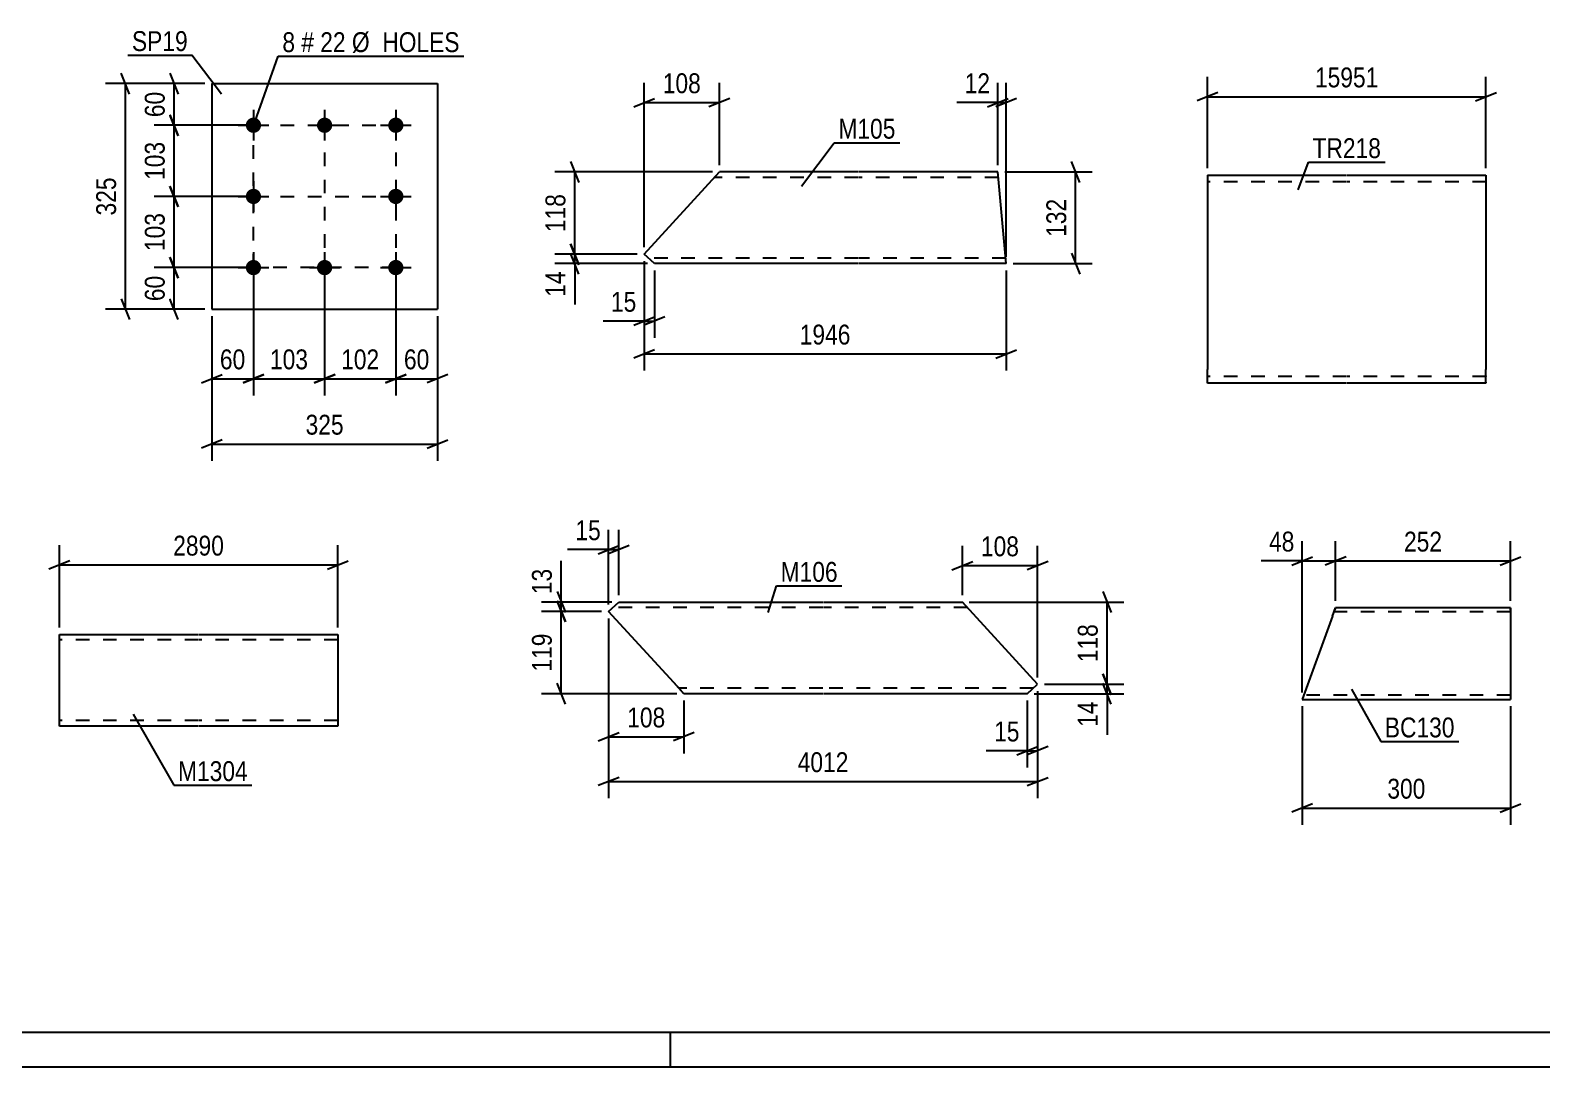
# Model space of a CAD drawing. Header units: millimetres. Extents: x 0 to 841, y 0 to 594.
# Drawn here: x 118.8 to 336.5, y 0 to 149.3 of the extents above; entities that cross this region are included whole.
import ezdxf

# ---------------------------------------------------------------- set-up
doc = ezdxf.new("R2010")
doc.units = ezdxf.units.MM
doc.linetypes.add('DXK_LINE_DOT2', pattern=[3.9198, 1.9599, -1.9599])
doc.styles.add('Arial Narrow', font='ARIALN.TTF', dxfattribs={"height": 0.2})

# ---------------------------------------------------------------- blocks, each defined once
blk = doc.blocks.new('Unknown-122569972-1162')
at = {"color": 5, "linetype": 'Continuous'}
for p, q in [((5, 5), (836, 5)), ((211, 0), (211, 5)), ((0, 0), (841, 0))]:
    blk.add_line(p, q, dxfattribs=at)
blk = doc.blocks.new('Part-122569972-9606 - 9605')
at = {"color": 2, "linetype": 'Continuous'}
for p, q in [((202.1, 65.59), (203.57, 66.94)), ((211.47, 55.34), (202.1, 65.59)), ((203.57, 66.94), (232.94, 66.94)), ((233.04, 66.94), (253.04, 66.94)), ((263.87, 55.09), (253.04, 66.94)), ((212.94, 53.74), (211.47, 55.34)), ((262.39, 53.74), (263.87, 55.09)), ((232.94, 53.74), (212.94, 53.74)), ((262.39, 53.74), (233.04, 53.74))]:
    blk.add_line(p, q, dxfattribs=at)
at = {"color": 7, "linetype": 'DXK_LINE_DOT2'}
for p, q in [((232.94, 66.14), (202.7, 66.14)), ((253.77, 66.14), (233.04, 66.14)), ((211.47, 55.34), (212.82, 53.86)), ((232.94, 54.54), (212.2, 54.54)), ((263.26, 54.54), (233.04, 54.54))]:
    blk.add_line(p, q, dxfattribs=at)
blk = doc.blocks.new('Part-122569972-9599 - 9568')
at = {"color": 2, "linetype": 'Continuous'}
for p, q in [((207.22, 117.03), (218.05, 128.88)), ((238.05, 128.88), (218.05, 128.88)), ((258.15, 128.88), (238.15, 128.88)), ((259.34, 115.68), (258.15, 128.88)), ((208.7, 115.68), (207.22, 117.03)), ((238.05, 115.68), (208.7, 115.68)), ((259.34, 115.68), (238.15, 115.68))]:
    blk.add_line(p, q, dxfattribs=at)
at = {"color": 7, "linetype": 'DXK_LINE_DOT2'}
for p, q in [((238.05, 128.08), (217.32, 128.08)), ((258.23, 128.08), (238.15, 128.08)), ((238.05, 116.48), (207.83, 116.48)), ((259.27, 116.48), (238.15, 116.48)), ((259.27, 116.48), (259.26, 116.54))]:
    blk.add_line(p, q, dxfattribs=at)
blk = doc.blocks.new('Part-122569972-9619 - 9618')
at = {"color": 2, "linetype": 'Continuous'}
for p, q in [((123.02, 49.08), (123.02, 62.28)), ((123.02, 62.28), (143.02, 62.28)), ((143.12, 62.28), (163.12, 62.28)), ((163.12, 62.28), (163.12, 49.08)), ((143.02, 49.08), (123.02, 49.08)), ((163.12, 49.08), (143.12, 49.08))]:
    blk.add_line(p, q, dxfattribs=at)
at = {"color": 7, "linetype": 'DXK_LINE_DOT2'}
for p, q in [((143.02, 61.48), (123.02, 61.48)), ((163.12, 61.48), (143.12, 61.48)), ((143.02, 49.88), (123.02, 49.88)), ((123.02, 49.08), (123.02, 49.2)), ((163.12, 49.88), (143.12, 49.88)), ((163.12, 49.88), (163.12, 49.94))]:
    blk.add_line(p, q, dxfattribs=at)
blk = doc.blocks.new('Part-122569972-9653 - 9652')
at = {"color": 2, "linetype": 'Continuous'}
for p, q in [((144.96, 141.61), (144.96, 109.11)), ((144.96, 141.61), (177.46, 141.61)), ((177.46, 141.61), (177.46, 109.11)), ((144.96, 109.11), (177.46, 109.11))]:
    blk.add_line(p, q, dxfattribs=at)
blk = doc.blocks.new('Bolt-122569972-9654 - 9652')
at = {"linetype": 'Continuous'}
for points in [[(150.96, 136.71, -1), (150.96, 134.51, -1)], [(161.21, 136.71, -1), (161.21, 134.51, -1)], [(171.46, 136.71, -1), (171.46, 134.51, -1)], [(150.96, 126.46, -1), (150.96, 124.26, -1)], [(171.46, 126.46, -1), (171.46, 124.26, -1)], [(150.96, 116.21, -1), (150.96, 114.01, -1)], [(161.21, 116.21, -1), (161.21, 114.01, -1)], [(171.46, 116.21, -1), (171.46, 114.01, -1)]]:
    blk.add_hatch(color=1, dxfattribs=at).paths.add_polyline_path(points)
at = {"color": 1, "linetype": 'Continuous'}
for p, q in [((150.96, 137.81), (150.96, 133.41)), ((161.21, 137.81), (161.21, 133.41)), ((171.46, 137.81), (171.46, 133.41)), ((148.76, 135.61), (153.16, 135.61)), ((159.01, 135.61), (163.41, 135.61)), ((169.26, 135.61), (173.66, 135.61)), ((150.96, 127.56), (150.96, 123.16)), ((171.46, 127.56), (171.46, 123.16)), ((148.76, 125.36), (153.16, 125.36)), ((169.26, 125.36), (173.66, 125.36)), ((150.96, 117.31), (150.96, 112.91)), ((161.21, 117.31), (161.21, 112.91)), ((171.46, 117.31), (171.46, 112.91)), ((148.76, 115.11), (153.16, 115.11)), ((159.01, 115.11), (163.41, 115.11)), ((169.26, 115.11), (173.66, 115.11))]:
    blk.add_line(p, q, dxfattribs=at)
blk = doc.blocks.new('Part-122569972-9670 - 9669')
at = {"color": 2, "linetype": 'Continuous'}
for p, q in [((288.33, 128.44), (288.33, 126.44)), ((288.33, 128.44), (308.33, 128.44)), ((308.43, 128.44), (328.43, 128.44)), ((328.43, 128.44), (328.43, 126.44)), ((288.33, 126.44), (288.33, 100.44)), ((328.43, 126.44), (328.43, 100.44)), ((288.33, 98.44), (288.33, 100.44)), ((328.43, 98.44), (328.43, 100.44)), ((308.33, 98.44), (288.33, 98.44)), ((328.43, 98.44), (308.43, 98.44))]:
    blk.add_line(p, q, dxfattribs=at)
at = {"color": 7, "linetype": 'DXK_LINE_DOT2'}
for p, q in [((308.33, 127.44), (288.33, 127.44)), ((288.33, 127.15), (288.33, 126.44)), ((328.43, 127.44), (308.43, 127.44)), ((328.43, 99.44), (328.43, 100.44)), ((288.33, 99.44), (288.33, 99.52)), ((288.33, 99.44), (288.33, 99.52)), ((308.33, 99.44), (288.33, 99.44)), ((328.43, 99.44), (308.43, 99.44)), ((328.43, 99.52), (328.43, 99.44)), ((328.43, 98.6), (328.43, 98.44))]:
    blk.add_line(p, q, dxfattribs=at)
blk = doc.blocks.new('Part-122569972-10817 - 10816')
at = {"color": 2, "linetype": 'Continuous'}
for p, q in [((306.34, 64.92), (306.78, 66.12)), ((331.97, 66.12), (306.78, 66.12)), ((331.97, 66.12), (331.97, 66.03)), ((331.97, 66.03), (331.97, 52.92)), ((306.34, 64.92), (301.97, 52.92)), ((301.97, 52.92), (331.97, 52.92))]:
    blk.add_line(p, q, dxfattribs=at)
at = {"color": 7, "linetype": 'DXK_LINE_DOT2'}
for p, q in [((331.97, 65.52), (306.56, 65.52)), ((306.74, 66.03), (306.65, 65.77)), ((306.78, 66.12), (306.74, 66.03)), ((331.97, 65.77), (331.97, 66.12)), ((331.97, 53.52), (302.19, 53.52))]:
    blk.add_line(p, q, dxfattribs=at)
blk = doc.blocks.new('Rectangle-122569972-10777 - 9652')
at = {"color": 1, "linetype": 'DXK_LINE_DOT2'}
blk.add_lwpolyline([(150.96, 135.61), (171.46, 135.61), (171.46, 115.11), (150.96, 115.11), (150.96, 135.61)], close=True, dxfattribs=at)
blk = doc.blocks.new('Line-122569972-10787 - 9652')
at = {"color": 1, "linetype": 'DXK_LINE_DOT2'}
blk.add_line((161.21, 135.61), (161.21, 115.11), dxfattribs=at)
blk = doc.blocks.new('Line-122569972-10794 - 9652')
at = {"color": 1, "linetype": 'DXK_LINE_DOT2'}
blk.add_line((150.96, 125.36), (171.46, 125.36), dxfattribs=at)
blk = doc.blocks.new('StraightDimension-122569972-9809 - 9605')
at = {"color": 7, "linetype": 'Continuous'}
for p, q in [((202.1, 64.59), (202.1, 38.69)), ((263.87, 54.09), (263.87, 38.69)), ((203.6, 41.69), (200.6, 40.49)), ((262.37, 40.49), (265.37, 41.69)), ((202.1, 41.09), (263.87, 41.09))]:
    blk.add_line(p, q, dxfattribs=at)
at = {"color": 0}
blk.add_wipeout([(237.24, 41.84), (237.24, 46.04), (228.73, 46.04), (228.73, 41.84)], dxfattribs=at)
at = {"color": 3, "style": 'Arial Narrow'}
blk.add_text('4012', height=2.863, dxfattribs=at).set_placement((229.33, 42.44))
blk = doc.blocks.new('StraightDimension-122569972-9785 - 9605')
at = {"color": 7, "linetype": 'Continuous'}
for p, q in [((253.04, 67.94), (253.04, 75.03)), ((263.87, 56.09), (263.87, 75.03)), ((251.54, 71.58), (254.54, 72.78)), ((253.04, 72.18), (263.87, 72.18)), ((265.37, 72.78), (262.37, 71.58))]:
    blk.add_line(p, q, dxfattribs=at)
at = {"color": 0}
blk.add_wipeout([(261.79, 72.93), (261.79, 77.13), (255.11, 77.13), (255.11, 72.93)], dxfattribs=at)
at = {"color": 3, "style": 'Arial Narrow'}
blk.add_text('108', height=2.863, dxfattribs=at).set_placement((255.71, 73.53))
blk = doc.blocks.new('StraightDimension-122569972-10660 - 9605')
at = {"color": 7, "linetype": 'Continuous'}
for p, q in [((201.1, 65.59), (192.42, 65.59)), ((194.67, 67.09), (195.87, 64.09)), ((195.27, 53.74), (195.27, 65.59)), ((195.87, 52.24), (194.67, 55.24)), ((211.94, 53.74), (192.42, 53.74))]:
    blk.add_line(p, q, dxfattribs=at)
at = {"color": 0}
blk.add_wipeout([(194.52, 63.01), (190.32, 63.01), (190.32, 56.32), (194.52, 56.32)], dxfattribs=at)
at = {"color": 3, "style": 'Arial Narrow'}
blk.add_text('119', height=2.863, rotation=90.0002, dxfattribs=at).set_placement((193.92, 56.92))
blk = doc.blocks.new('StraightDimension-122569972-9777 - 9605')
at = {"color": 7, "linetype": 'Continuous'}
for p, q in [((262.39, 52.74), (262.39, 43.11)), ((263.87, 54.09), (263.87, 43.11)), ((260.89, 44.91), (263.89, 46.11)), ((265.37, 46.11), (262.37, 44.91)), ((262.39, 45.51), (263.87, 45.51))]:
    blk.add_line(p, q, dxfattribs=at)
at = {"color": 0}
blk.add_wipeout([(261.86, 46.26), (261.86, 50.46), (257.01, 50.46), (257.01, 46.26)], dxfattribs=at)
at = {"color": 7, "linetype": 'Continuous'}
blk.add_line((262.39, 45.51), (256.48, 45.51), dxfattribs=at)
blk.add_line((262.39, 45.51), (256.48, 45.51), dxfattribs=at)
at = {"color": 3, "style": 'Arial Narrow'}
blk.add_text('15', height=2.863, dxfattribs=at).set_placement((257.61, 46.86))
blk = doc.blocks.new('StraightDimension-122569972-10953 - 9605')
at = {"color": 7, "linetype": 'Continuous'}
for p, q in [((273.27, 56.59), (274.47, 53.59)), ((264.87, 55.09), (276.27, 55.09)), ((274.47, 52.24), (273.27, 55.24)), ((273.87, 53.74), (273.87, 55.09)), ((263.39, 53.74), (276.27, 53.74))]:
    blk.add_line(p, q, dxfattribs=at)
at = {"color": 0}
blk.add_wipeout([(273.12, 53.22), (268.92, 53.22), (268.92, 48.36), (273.12, 48.36)], dxfattribs=at)
at = {"color": 7, "linetype": 'Continuous'}
blk.add_line((273.87, 53.74), (273.87, 47.83), dxfattribs=at)
blk.add_line((273.87, 53.74), (273.87, 47.83), dxfattribs=at)
at = {"color": 3, "style": 'Arial Narrow'}
blk.add_text('14', height=2.863, rotation=90.0002, dxfattribs=at).set_placement((272.52, 48.96))
blk = doc.blocks.new('StraightDimension-122569972-9789 - 9605')
at = {"color": 7, "linetype": 'Continuous'}
for p, q in [((202.1, 66.59), (202.1, 77.35)), ((203.57, 67.94), (203.57, 77.35)), ((200.6, 73.9), (203.6, 75.1)), ((205.07, 75.1), (202.07, 73.9)), ((202.1, 74.5), (203.57, 74.5))]:
    blk.add_line(p, q, dxfattribs=at)
at = {"color": 0}
blk.add_wipeout([(201.57, 75.25), (201.57, 79.45), (196.72, 79.45), (196.72, 75.25)], dxfattribs=at)
at = {"color": 7, "linetype": 'Continuous'}
blk.add_line((202.1, 74.5), (196.19, 74.5), dxfattribs=at)
blk.add_line((202.1, 74.5), (196.19, 74.5), dxfattribs=at)
at = {"color": 3, "style": 'Arial Narrow'}
blk.add_text('15', height=2.863, dxfattribs=at).set_placement((197.32, 75.85))
blk = doc.blocks.new('StraightDimension-122569972-9781 - 9605')
at = {"color": 7, "linetype": 'Continuous'}
for p, q in [((202.1, 64.59), (202.1, 45.13)), ((212.94, 52.74), (212.94, 45.13)), ((200.6, 46.93), (203.6, 48.13)), ((214.44, 48.13), (211.44, 46.93)), ((202.1, 47.53), (212.94, 47.53))]:
    blk.add_line(p, q, dxfattribs=at)
at = {"color": 0}
blk.add_wipeout([(210.86, 48.28), (210.86, 52.48), (204.18, 52.48), (204.18, 48.28)], dxfattribs=at)
at = {"color": 3, "style": 'Arial Narrow'}
blk.add_text('108', height=2.863, dxfattribs=at).set_placement((204.78, 48.88))
blk = doc.blocks.new('StraightDimension-122569972-10659 - 9605')
at = {"color": 7, "linetype": 'Continuous'}
for p, q in [((194.67, 68.44), (195.87, 65.44)), ((202.57, 66.94), (192.42, 66.94)), ((201.1, 65.59), (192.42, 65.59)), ((195.87, 64.09), (194.67, 67.09)), ((195.27, 65.59), (195.27, 66.94))]:
    blk.add_line(p, q, dxfattribs=at)
at = {"color": 0}
blk.add_wipeout([(194.52, 72.32), (190.32, 72.32), (190.32, 67.47), (194.52, 67.47)], dxfattribs=at)
at = {"color": 7, "linetype": 'Continuous'}
blk.add_line((195.27, 66.94), (195.27, 72.85), dxfattribs=at)
blk.add_line((195.27, 66.94), (195.27, 72.85), dxfattribs=at)
at = {"color": 3, "style": 'Arial Narrow'}
blk.add_text('13', height=2.863, rotation=90.0002, dxfattribs=at).set_placement((193.92, 68.07))
blk = doc.blocks.new('StraightDimension-122569972-10952 - 9605')
at = {"color": 7, "linetype": 'Continuous'}
for p, q in [((273.27, 68.44), (274.47, 65.44)), ((254.04, 66.94), (276.27, 66.94)), ((273.87, 55.09), (273.87, 66.94)), ((274.47, 53.59), (273.27, 56.59)), ((264.87, 55.09), (276.27, 55.09))]:
    blk.add_line(p, q, dxfattribs=at)
at = {"color": 0}
blk.add_wipeout([(273.12, 64.36), (268.92, 64.36), (268.92, 57.67), (273.12, 57.67)], dxfattribs=at)
at = {"color": 3, "style": 'Arial Narrow'}
blk.add_text('118', height=2.863, rotation=90.0002, dxfattribs=at).set_placement((272.52, 58.27))
blk = doc.blocks.new('StraightDimension-122569972-9755 - 9568')
at = {"color": 7, "linetype": 'Continuous'}
for p, q in [((207.22, 116.03), (207.22, 105)), ((208.7, 114.68), (208.7, 105)), ((205.72, 106.8), (208.72, 108)), ((210.2, 108), (207.2, 106.8)), ((207.22, 107.4), (208.7, 107.4))]:
    blk.add_line(p, q, dxfattribs=at)
at = {"color": 0}
blk.add_wipeout([(206.7, 108.15), (206.7, 112.35), (201.84, 112.35), (201.84, 108.15)], dxfattribs=at)
at = {"color": 7, "linetype": 'Continuous'}
blk.add_line((207.22, 107.4), (201.32, 107.4), dxfattribs=at)
blk.add_line((207.22, 107.4), (201.32, 107.4), dxfattribs=at)
at = {"color": 3, "style": 'Arial Narrow'}
blk.add_text('15', height=2.863, dxfattribs=at).set_placement((202.44, 108.75))
blk = doc.blocks.new('StraightDimension-122569972-9747 - 9568')
at = {"color": 7, "linetype": 'Continuous'}
for p, q in [((258.15, 129.88), (258.15, 141.73)), ((259.34, 116.68), (259.34, 141.73)), ((256.65, 138.28), (259.65, 139.48)), ((260.84, 139.48), (257.84, 138.28)), ((258.15, 138.88), (259.34, 138.88))]:
    blk.add_line(p, q, dxfattribs=at)
at = {"color": 0}
blk.add_wipeout([(257.63, 139.63), (257.63, 143.83), (252.77, 143.83), (252.77, 139.63)], dxfattribs=at)
at = {"color": 7, "linetype": 'Continuous'}
blk.add_line((258.15, 138.88), (252.25, 138.88), dxfattribs=at)
blk.add_line((258.15, 138.88), (252.25, 138.88), dxfattribs=at)
at = {"color": 3, "style": 'Arial Narrow'}
blk.add_text('12', height=2.863, dxfattribs=at).set_placement((253.37, 140.23))
blk = doc.blocks.new('StraightDimension-122569972-9767 - 9568')
at = {"color": 7, "linetype": 'Continuous'}
for p, q in [((259.15, 128.88), (271.74, 128.88)), ((269.94, 127.38), (268.74, 130.38)), ((269.34, 115.68), (269.34, 128.88)), ((260.34, 115.68), (271.74, 115.68)), ((268.74, 117.18), (269.94, 114.18))]:
    blk.add_line(p, q, dxfattribs=at)
at = {"color": 0}
blk.add_wipeout([(268.59, 125.62), (264.39, 125.62), (264.39, 118.94), (268.59, 118.94)], dxfattribs=at)
at = {"color": 3, "style": 'Arial Narrow'}
blk.add_text('132', height=2.863, rotation=90.0002, dxfattribs=at).set_placement((267.99, 119.54))
blk = doc.blocks.new('StraightDimension-122569972-9751 - 9568')
at = {"color": 7, "linetype": 'Continuous'}
for p, q in [((207.22, 118.03), (207.22, 141.73)), ((218.05, 129.88), (218.05, 141.73)), ((205.72, 138.28), (208.72, 139.48)), ((219.55, 139.48), (216.55, 138.28)), ((207.22, 138.88), (218.05, 138.88))]:
    blk.add_line(p, q, dxfattribs=at)
at = {"color": 0}
blk.add_wipeout([(215.98, 139.63), (215.98, 143.83), (209.3, 143.83), (209.3, 139.63)], dxfattribs=at)
at = {"color": 3, "style": 'Arial Narrow'}
blk.add_text('108', height=2.863, dxfattribs=at).set_placement((209.9, 140.23))
blk = doc.blocks.new('StraightDimension-122569972-9773 - 9568')
at = {"color": 7, "linetype": 'Continuous'}
for p, q in [((207.22, 116.03), (207.22, 100.28)), ((259.34, 114.68), (259.34, 100.28)), ((208.72, 103.28), (205.72, 102.08)), ((207.22, 102.68), (259.34, 102.68)), ((257.84, 102.08), (260.84, 103.28))]:
    blk.add_line(p, q, dxfattribs=at)
at = {"color": 0}
blk.add_wipeout([(237.54, 103.43), (237.54, 107.63), (229.02, 107.63), (229.02, 103.43)], dxfattribs=at)
at = {"color": 3, "style": 'Arial Narrow'}
blk.add_text('1946', height=2.863, dxfattribs=at).set_placement((229.62, 104.03))
blk = doc.blocks.new('StraightDimension-122569972-10711 - 9568')
at = {"color": 7, "linetype": 'Continuous'}
for p, q in [((217.05, 128.88), (194.37, 128.88)), ((196.62, 130.38), (197.82, 127.38)), ((197.22, 117.03), (197.22, 128.88)), ((197.82, 115.53), (196.62, 118.53)), ((206.22, 117.03), (194.37, 117.03))]:
    blk.add_line(p, q, dxfattribs=at)
at = {"color": 0}
blk.add_wipeout([(196.47, 126.3), (192.27, 126.3), (192.27, 119.62), (196.47, 119.62)], dxfattribs=at)
at = {"color": 3, "style": 'Arial Narrow'}
blk.add_text('118', height=2.863, rotation=90.0002, dxfattribs=at).set_placement((195.87, 120.22))
blk = doc.blocks.new('StraightDimension-122569972-10712 - 9568')
at = {"color": 7, "linetype": 'Continuous'}
for p, q in [((196.62, 118.53), (197.82, 115.53)), ((206.22, 117.03), (194.37, 117.03)), ((207.7, 115.68), (194.37, 115.68)), ((197.82, 114.18), (196.62, 117.18)), ((197.22, 115.68), (197.22, 117.03))]:
    blk.add_line(p, q, dxfattribs=at)
at = {"color": 0}
blk.add_wipeout([(196.47, 115.16), (192.27, 115.16), (192.27, 110.3), (196.47, 110.3)], dxfattribs=at)
at = {"color": 7, "linetype": 'Continuous'}
blk.add_line((197.22, 115.68), (197.22, 109.78), dxfattribs=at)
blk.add_line((197.22, 115.68), (197.22, 109.78), dxfattribs=at)
at = {"color": 3, "style": 'Arial Narrow'}
blk.add_text('14', height=2.863, rotation=90.0002, dxfattribs=at).set_placement((195.87, 110.9))
blk = doc.blocks.new('StraightDimension-122569972-9813 - 9618')
at = {"color": 7, "linetype": 'Continuous'}
for p, q in [((123.02, 63.28), (123.02, 75.13)), ((163.12, 63.28), (163.12, 75.13)), ((124.52, 72.88), (121.52, 71.68)), ((123.02, 72.28), (163.12, 72.28)), ((161.62, 71.68), (164.62, 72.88))]:
    blk.add_line(p, q, dxfattribs=at)
at = {"color": 0}
blk.add_wipeout([(147.33, 73.03), (147.33, 77.23), (138.81, 77.23), (138.81, 73.03)], dxfattribs=at)
at = {"color": 3, "style": 'Arial Narrow'}
blk.add_text('2890', height=2.863, dxfattribs=at).set_placement((139.41, 73.63))
blk = doc.blocks.new('StraightDimension-122569972-9833 - 9652')
at = {"color": 7, "linetype": 'Continuous'}
for p, q in [((143.96, 141.61), (136.68, 141.61)), ((138.93, 143.11), (140.13, 140.11)), ((139.53, 135.61), (139.53, 141.61)), ((149.96, 135.61), (136.68, 135.61)), ((140.13, 134.11), (138.93, 137.11))]:
    blk.add_line(p, q, dxfattribs=at)
at = {"color": 0}
blk.add_wipeout([(138.78, 141.04), (134.58, 141.04), (134.58, 136.18), (138.78, 136.18)], dxfattribs=at)
at = {"color": 3, "style": 'Arial Narrow'}
blk.add_text('60', height=2.863, rotation=90.0002, dxfattribs=at).set_placement((138.18, 136.78))
blk = doc.blocks.new('StraightDimension-122569972-9835 - 9652')
at = {"color": 7, "linetype": 'Continuous'}
for p, q in [((138.93, 126.86), (140.13, 123.86)), ((149.96, 125.36), (136.68, 125.36)), ((139.53, 115.11), (139.53, 125.36)), ((140.13, 113.61), (138.93, 116.61)), ((149.96, 115.11), (136.68, 115.11))]:
    blk.add_line(p, q, dxfattribs=at)
at = {"color": 0}
blk.add_wipeout([(138.78, 123.58), (134.58, 123.58), (134.58, 116.89), (138.78, 116.89)], dxfattribs=at)
at = {"color": 3, "style": 'Arial Narrow'}
blk.add_text('103', height=2.863, rotation=90.0002, dxfattribs=at).set_placement((138.18, 117.49))
blk = doc.blocks.new('StraightDimension-122569972-9869 - 9652')
at = {"color": 7, "linetype": 'Continuous'}
for p, q in [((144.96, 108.11), (144.96, 87.3)), ((177.46, 108.11), (177.46, 87.3)), ((146.46, 90.3), (143.46, 89.1)), ((144.96, 89.7), (177.46, 89.7)), ((175.96, 89.1), (178.96, 90.3))]:
    blk.add_line(p, q, dxfattribs=at)
at = {"color": 0}
blk.add_wipeout([(164.55, 90.45), (164.55, 94.65), (157.87, 94.65), (157.87, 90.45)], dxfattribs=at)
at = {"color": 3, "style": 'Arial Narrow'}
blk.add_text('325', height=2.863, dxfattribs=at).set_placement((158.47, 91.05))
blk = doc.blocks.new('StraightDimension-122569972-9834 - 9652')
at = {"color": 7, "linetype": 'Continuous'}
for p, q in [((149.96, 135.61), (136.68, 135.61)), ((138.93, 137.11), (140.13, 134.11)), ((139.53, 125.36), (139.53, 135.61)), ((140.13, 123.86), (138.93, 126.86)), ((149.96, 125.36), (136.68, 125.36))]:
    blk.add_line(p, q, dxfattribs=at)
at = {"color": 0}
blk.add_wipeout([(138.78, 133.83), (134.58, 133.83), (134.58, 127.14), (138.78, 127.14)], dxfattribs=at)
at = {"color": 3, "style": 'Arial Narrow'}
blk.add_text('103', height=2.863, rotation=90.0002, dxfattribs=at).set_placement((138.18, 127.74))
blk = doc.blocks.new('StraightDimension-122569972-9836 - 9652')
at = {"color": 7, "linetype": 'Continuous'}
for p, q in [((138.93, 116.61), (140.13, 113.61)), ((149.96, 115.11), (136.68, 115.11)), ((139.53, 109.11), (139.53, 115.11)), ((143.96, 109.11), (136.68, 109.11)), ((140.13, 107.61), (138.93, 110.61))]:
    blk.add_line(p, q, dxfattribs=at)
at = {"color": 0}
blk.add_wipeout([(138.78, 114.54), (134.58, 114.54), (134.58, 109.68), (138.78, 109.68)], dxfattribs=at)
at = {"color": 3, "style": 'Arial Narrow'}
blk.add_text('60', height=2.863, rotation=90.0002, dxfattribs=at).set_placement((138.18, 110.28))
blk = doc.blocks.new('StraightDimension-122569972-9849 - 9652')
at = {"color": 7, "linetype": 'Continuous'}
for p, q in [((143.96, 141.61), (129.68, 141.61)), ((133.13, 140.11), (131.93, 143.11)), ((132.53, 109.11), (132.53, 141.61)), ((143.96, 109.11), (129.68, 109.11)), ((131.93, 110.61), (133.13, 107.61))]:
    blk.add_line(p, q, dxfattribs=at)
at = {"color": 0}
blk.add_wipeout([(131.78, 128.7), (127.58, 128.7), (127.58, 122.02), (131.78, 122.02)], dxfattribs=at)
at = {"color": 3, "style": 'Arial Narrow'}
blk.add_text('325', height=2.863, rotation=90.0002, dxfattribs=at).set_placement((131.18, 122.62))
blk = doc.blocks.new('StraightDimension-122569972-9853 - 9652')
at = {"color": 7, "linetype": 'Continuous'}
for p, q in [((171.46, 114.11), (171.46, 96.71)), ((177.46, 108.11), (177.46, 96.71)), ((169.96, 98.51), (172.96, 99.71)), ((171.46, 99.11), (177.46, 99.11)), ((178.96, 99.71), (175.96, 98.51))]:
    blk.add_line(p, q, dxfattribs=at)
at = {"color": 0}
blk.add_wipeout([(176.89, 99.86), (176.89, 104.06), (172.03, 104.06), (172.03, 99.86)], dxfattribs=at)
at = {"color": 3, "style": 'Arial Narrow'}
blk.add_text('60', height=2.863, dxfattribs=at).set_placement((172.63, 100.46))
blk = doc.blocks.new('StraightDimension-122569972-9854 - 9652')
at = {"color": 7, "linetype": 'Continuous'}
for p, q in [((161.21, 114.11), (161.21, 96.71)), ((171.46, 114.11), (171.46, 96.71)), ((159.71, 98.51), (162.71, 99.71)), ((161.21, 99.11), (171.46, 99.11)), ((172.96, 99.71), (169.96, 98.51))]:
    blk.add_line(p, q, dxfattribs=at)
at = {"color": 0}
blk.add_wipeout([(169.68, 99.86), (169.68, 104.06), (162.99, 104.06), (162.99, 99.86)], dxfattribs=at)
at = {"color": 3, "style": 'Arial Narrow'}
blk.add_text('102', height=2.863, dxfattribs=at).set_placement((163.59, 100.46))
blk = doc.blocks.new('StraightDimension-122569972-9855 - 9652')
at = {"color": 7, "linetype": 'Continuous'}
for p, q in [((150.96, 114.11), (150.96, 96.71)), ((161.21, 114.11), (161.21, 96.71)), ((149.46, 98.51), (152.46, 99.71)), ((150.96, 99.11), (161.21, 99.11)), ((162.71, 99.71), (159.71, 98.51))]:
    blk.add_line(p, q, dxfattribs=at)
at = {"color": 0}
blk.add_wipeout([(159.43, 99.86), (159.43, 104.06), (152.74, 104.06), (152.74, 99.86)], dxfattribs=at)
at = {"color": 3, "style": 'Arial Narrow'}
blk.add_text('103', height=2.863, dxfattribs=at).set_placement((153.34, 100.46))
blk = doc.blocks.new('StraightDimension-122569972-9856 - 9652')
at = {"color": 7, "linetype": 'Continuous'}
for p, q in [((150.96, 114.11), (150.96, 96.71)), ((144.96, 108.11), (144.96, 96.71)), ((143.46, 98.51), (146.46, 99.71)), ((144.96, 99.11), (150.96, 99.11)), ((152.46, 99.71), (149.46, 98.51))]:
    blk.add_line(p, q, dxfattribs=at)
at = {"color": 0}
blk.add_wipeout([(150.39, 99.86), (150.39, 104.06), (145.53, 104.06), (145.53, 99.86)], dxfattribs=at)
at = {"color": 3, "style": 'Arial Narrow'}
blk.add_text('60', height=2.863, dxfattribs=at).set_placement((146.13, 100.46))
blk = doc.blocks.new('StraightDimension-122569972-9873 - 9669')
at = {"color": 7, "linetype": 'Continuous'}
for p, q in [((288.33, 129.44), (288.33, 142.57)), ((328.43, 129.44), (328.43, 142.57)), ((289.83, 140.32), (286.83, 139.12)), ((288.33, 139.72), (328.43, 139.72)), ((326.93, 139.12), (329.93, 140.32))]:
    blk.add_line(p, q, dxfattribs=at)
at = {"color": 0}
blk.add_wipeout([(313.55, 140.47), (313.55, 144.67), (303.21, 144.67), (303.21, 140.47)], dxfattribs=at)
at = {"color": 3, "style": 'Arial Narrow'}
blk.add_text('15951', height=2.863, dxfattribs=at).set_placement((303.81, 141.07))
blk = doc.blocks.new('StraightDimension-122569972-10833 - 10816')
at = {"color": 7, "linetype": 'Continuous'}
for p, q in [((301.97, 53.92), (301.97, 75.71)), ((306.78, 67.12), (306.78, 75.71)), ((300.47, 72.26), (303.47, 73.46)), ((301.97, 72.86), (306.78, 72.86)), ((308.28, 73.46), (305.28, 72.26))]:
    blk.add_line(p, q, dxfattribs=at)
at = {"color": 0}
blk.add_wipeout([(301.45, 73.61), (301.45, 77.81), (296.59, 77.81), (296.59, 73.61)], dxfattribs=at)
at = {"color": 7, "linetype": 'Continuous'}
blk.add_line((301.97, 72.86), (296.07, 72.86), dxfattribs=at)
blk.add_line((301.97, 72.86), (296.07, 72.86), dxfattribs=at)
at = {"color": 3, "style": 'Arial Narrow'}
blk.add_text('48', height=2.863, dxfattribs=at).set_placement((297.19, 74.21))
blk = doc.blocks.new('StraightDimension-122569972-10832 - 10816')
at = {"color": 7, "linetype": 'Continuous'}
for p, q in [((306.78, 67.12), (306.78, 75.71)), ((331.97, 67.12), (331.97, 75.71)), ((308.28, 73.46), (305.28, 72.26)), ((306.78, 72.86), (331.97, 72.86)), ((330.47, 72.26), (333.47, 73.46))]:
    blk.add_line(p, q, dxfattribs=at)
at = {"color": 0}
blk.add_wipeout([(322.72, 73.61), (322.72, 77.81), (316.03, 77.81), (316.03, 73.61)], dxfattribs=at)
at = {"color": 3, "style": 'Arial Narrow'}
blk.add_text('252', height=2.863, dxfattribs=at).set_placement((316.63, 74.21))
blk = doc.blocks.new('StraightDimension-122569972-10867 - 10816')
at = {"color": 7, "linetype": 'Continuous'}
for p, q in [((301.97, 51.92), (301.97, 34.87)), ((331.97, 51.92), (331.97, 34.87)), ((303.47, 37.87), (300.47, 36.67)), ((301.97, 37.27), (331.97, 37.27)), ((330.47, 36.67), (333.47, 37.87))]:
    blk.add_line(p, q, dxfattribs=at)
at = {"color": 0}
blk.add_wipeout([(320.31, 38.02), (320.31, 42.22), (313.63, 42.22), (313.63, 38.02)], dxfattribs=at)
at = {"color": 3, "style": 'Arial Narrow'}
blk.add_text('300', height=2.863, dxfattribs=at).set_placement((314.23, 38.62))
blk = doc.blocks.new('Mark-122569972-9975 - 9605')
at = {"color": 0}
blk.add_wipeout([(235.09, 69.85), (235.09, 72.85), (226.87, 72.85), (226.87, 69.85)], dxfattribs=at)
blk.add_wipeout([(235.09, 69.85), (235.09, 72.85), (226.87, 72.85), (226.87, 69.85)], dxfattribs=at)
at = {"color": 30, "linetype": 'Continuous'}
for p, q in [((225.06, 65.42), (226.27, 69.25)), ((226.27, 69.25), (235.69, 69.25))]:
    blk.add_line(p, q, dxfattribs=at)
at = {"color": 3, "style": 'Arial Narrow'}
blk.add_text('M106', height=2.863, dxfattribs=at).set_placement((226.87, 69.85))
blk = doc.blocks.new('Mark-122569972-9972 - 9568')
at = {"color": 0}
blk.add_wipeout([(243.42, 133.68), (243.42, 136.68), (235.19, 136.68), (235.19, 133.68)], dxfattribs=at)
blk.add_wipeout([(243.42, 133.68), (243.42, 136.68), (235.19, 136.68), (235.19, 133.68)], dxfattribs=at)
at = {"color": 30, "linetype": 'Continuous'}
for p, q in [((229.87, 126.84), (234.59, 133.08)), ((234.59, 133.08), (244.02, 133.08))]:
    blk.add_line(p, q, dxfattribs=at)
at = {"color": 3, "style": 'Arial Narrow'}
blk.add_text('M105', height=2.863, dxfattribs=at).set_placement((235.19, 133.68))
blk = doc.blocks.new('Mark-122569972-9978 - 9618')
at = {"color": 0}
blk.add_wipeout([(150.15, 41.15), (150.15, 44.15), (140.1, 44.15), (140.1, 41.15)], dxfattribs=at)
blk.add_wipeout([(150.15, 41.15), (150.15, 44.15), (140.1, 44.15), (140.1, 41.15)], dxfattribs=at)
at = {"color": 30, "linetype": 'Continuous'}
for p, q in [((133.65, 50.8), (139.5, 40.55)), ((139.5, 40.55), (150.75, 40.55))]:
    blk.add_line(p, q, dxfattribs=at)
at = {"color": 3, "style": 'Arial Narrow'}
blk.add_text('M1304', height=2.863, dxfattribs=at).set_placement((140.1, 41.15))
blk = doc.blocks.new('Mark-122569972-9987 - 9652')
at = {"color": 0}
blk.add_wipeout([(141.51, 146.3), (141.51, 149.3), (133.47, 149.3), (133.47, 146.3)], dxfattribs=at)
blk.add_wipeout([(141.51, 146.3), (141.51, 149.3), (133.47, 149.3), (133.47, 146.3)], dxfattribs=at)
at = {"color": 30, "linetype": 'Continuous'}
for p in [(132.87, 145.7), (146.37, 140.11)]:
    blk.add_line(p, (142.11, 145.7), dxfattribs=at)
at = {"color": 3, "style": 'Arial Narrow'}
blk.add_text('SP19', height=2.863, dxfattribs=at).set_placement((133.47, 146.3))
blk = doc.blocks.new('Mark-122569972-9990 - 9652')
at = {"color": 0}
blk.add_wipeout([(156.96, 146.15), (156.96, 149.15), (155.13, 149.15), (155.13, 146.15)], dxfattribs=at)
blk.add_wipeout([(156.96, 146.15), (156.96, 149.15), (155.13, 149.15), (155.13, 146.15)], dxfattribs=at)
at = {"color": 7, "linetype": 'Continuous'}
blk.add_line((151.16, 136.04), (154.53, 145.55), dxfattribs=at)
at = {"color": 0}
blk.add_wipeout([(159.68, 146.15), (159.68, 149.15), (157.86, 149.15), (157.86, 146.15)], dxfattribs=at)
blk.add_wipeout([(159.68, 146.15), (159.68, 149.15), (157.86, 149.15), (157.86, 146.15)], dxfattribs=at)
at = {"color": 3, "style": 'Arial Narrow'}
blk.add_text('8', height=2.86, dxfattribs=at).set_placement((155.13, 146.15))
at = {"color": 0}
blk.add_wipeout([(164.24, 146.15), (164.24, 149.15), (160.58, 149.15), (160.58, 146.15)], dxfattribs=at)
blk.add_wipeout([(164.24, 146.15), (164.24, 149.15), (160.58, 149.15), (160.58, 146.15)], dxfattribs=at)
at = {"color": 3, "style": 'Arial Narrow'}
blk.add_text('#', height=2.86, dxfattribs=at).set_placement((157.86, 146.15))
at = {"color": 0}
blk.add_wipeout([(180.67, 146.15), (180.67, 149.15), (165.14, 149.15), (165.14, 146.15)], dxfattribs=at)
blk.add_wipeout([(180.67, 146.15), (180.67, 149.15), (165.14, 149.15), (165.14, 146.15)], dxfattribs=at)
at = {"color": 7, "linetype": 'Continuous'}
blk.add_line((154.53, 145.55), (181.27, 145.55), dxfattribs=at)
at = {"color": 3, "style": 'Arial Narrow'}
for s, p in [('22', (160.58, 146.15)), ('Ø  HOLES', (165.14, 146.15))]:
    blk.add_text(s, height=2.863, dxfattribs=at).set_placement(p)
blk = doc.blocks.new('Mark-122569972-9991 - 9669')
at = {"color": 0}
blk.add_wipeout([(313.32, 130.88), (313.32, 133.88), (303.46, 133.88), (303.46, 130.88)], dxfattribs=at)
blk.add_wipeout([(313.32, 130.88), (313.32, 133.88), (303.46, 133.88), (303.46, 130.88)], dxfattribs=at)
at = {"color": 30, "linetype": 'Continuous'}
for p, q in [((301.4, 126.29), (302.86, 130.28)), ((302.86, 130.28), (313.92, 130.28))]:
    blk.add_line(p, q, dxfattribs=at)
at = {"color": 3, "style": 'Arial Narrow'}
blk.add_text('TR218', height=2.863, dxfattribs=at).set_placement((303.46, 130.88))
blk = doc.blocks.new('Mark-122569972-10932 - 10816')
at = {"color": 0}
blk.add_wipeout([(323.92, 47.44), (323.92, 50.44), (313.87, 50.44), (313.87, 47.44)], dxfattribs=at)
blk.add_wipeout([(323.92, 47.44), (323.92, 50.44), (313.87, 50.44), (313.87, 47.44)], dxfattribs=at)
at = {"color": 30, "linetype": 'Continuous'}
for p, q in [((309.08, 54.39), (313.27, 46.84)), ((313.27, 46.84), (324.52, 46.84))]:
    blk.add_line(p, q, dxfattribs=at)
at = {"color": 3, "style": 'Arial Narrow'}
blk.add_text('BC130', height=2.863, dxfattribs=at).set_placement((313.87, 47.44))

msp = doc.modelspace()

# ---------------------------------------------------------------- block references
for name in ['Unknown-122569972-1162', 'Part-122569972-9653 - 9652', 'Bolt-122569972-9654 - 9652', 'Rectangle-122569972-10777 - 9652', 'Line-122569972-10787 - 9652', 'Part-122569972-9599 - 9568', 'Part-122569972-9670 - 9669', 'Line-122569972-10794 - 9652', 'Part-122569972-9606 - 9605', 'Part-122569972-10817 - 10816', 'Part-122569972-9619 - 9618']:
    msp.add_blockref(name, (0, 0))

# ---------------------------------------------------------------- next in the draw order: block references
for name in ['Mark-122569972-9990 - 9652', 'StraightDimension-122569972-9751 - 9568', 'StraightDimension-122569972-9747 - 9568', 'StraightDimension-122569972-9873 - 9669', 'StraightDimension-122569972-9833 - 9652', 'Mark-122569972-9972 - 9568', 'StraightDimension-122569972-9835 - 9652', 'StraightDimension-122569972-9755 - 9568', 'StraightDimension-122569972-9869 - 9652', 'StraightDimension-122569972-9813 - 9618', 'StraightDimension-122569972-10833 - 10816', 'StraightDimension-122569972-9809 - 9605', 'Mark-122569972-9978 - 9618', 'StraightDimension-122569972-10867 - 10816']:
    msp.add_blockref(name, (0, 0))

# ---------------------------------------------------------------- next in the draw order: block references
for name in ['StraightDimension-122569972-9834 - 9652', 'Mark-122569972-9991 - 9669', 'StraightDimension-122569972-9767 - 9568', 'StraightDimension-122569972-9836 - 9652', 'StraightDimension-122569972-9853 - 9652', 'StraightDimension-122569972-9785 - 9605', 'StraightDimension-122569972-10832 - 10816', 'Mark-122569972-9975 - 9605', 'StraightDimension-122569972-10660 - 9605', 'StraightDimension-122569972-9777 - 9605', 'Mark-122569972-10932 - 10816']:
    msp.add_blockref(name, (0, 0))

# ---------------------------------------------------------------- next in the draw order: block references
for name in ['StraightDimension-122569972-9849 - 9652', 'StraightDimension-122569972-9773 - 9568', 'StraightDimension-122569972-9854 - 9652', 'StraightDimension-122569972-9789 - 9605', 'StraightDimension-122569972-9781 - 9605', 'StraightDimension-122569972-10953 - 9605']:
    msp.add_blockref(name, (0, 0))

# ---------------------------------------------------------------- next in the draw order: block references
for name in ['Mark-122569972-9987 - 9652', 'StraightDimension-122569972-10711 - 9568', 'StraightDimension-122569972-9855 - 9652', 'StraightDimension-122569972-10659 - 9605', 'StraightDimension-122569972-10952 - 9605']:
    msp.add_blockref(name, (0, 0))

# ---------------------------------------------------------------- next in the draw order: block references
for name in ['StraightDimension-122569972-10712 - 9568', 'StraightDimension-122569972-9856 - 9652']:
    msp.add_blockref(name, (0, 0))

doc.saveas('drawing.dxf')
